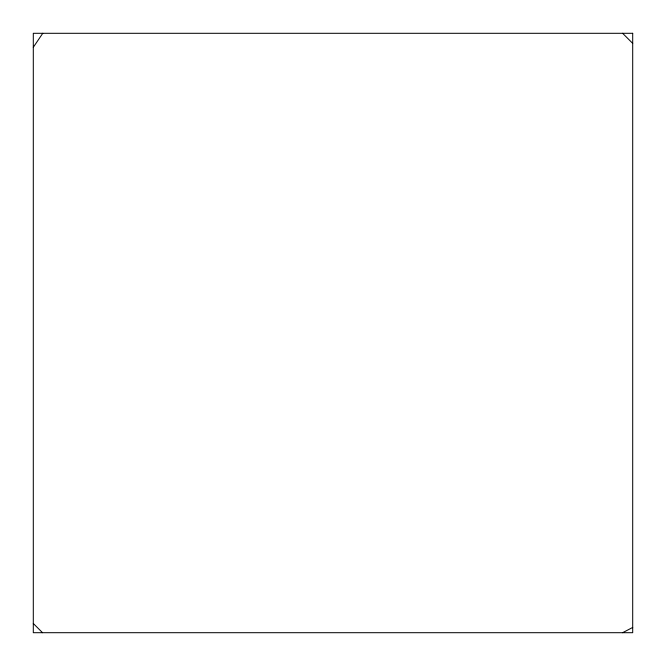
<?xml version="1.0" encoding="UTF-8"?>
<svg xmlns="http://www.w3.org/2000/svg" width="666" height="666" viewBox="0 0 666 666"><rect width="100%" height="100%" fill="white"/><g stroke="black" fill="none" stroke-linecap="round" stroke-linejoin="round"><path stroke-width="1" d="M33.3 47.278L42.774 33.3M622.618 632.7L632.7 627.439M622.618 33.3L632.7 43.382M33.3 623.476L42.524 632.7M632.7 33.3L33.3 33.3L33.3 632.7L632.7 632.7L632.7 33.3"/></g></svg>
